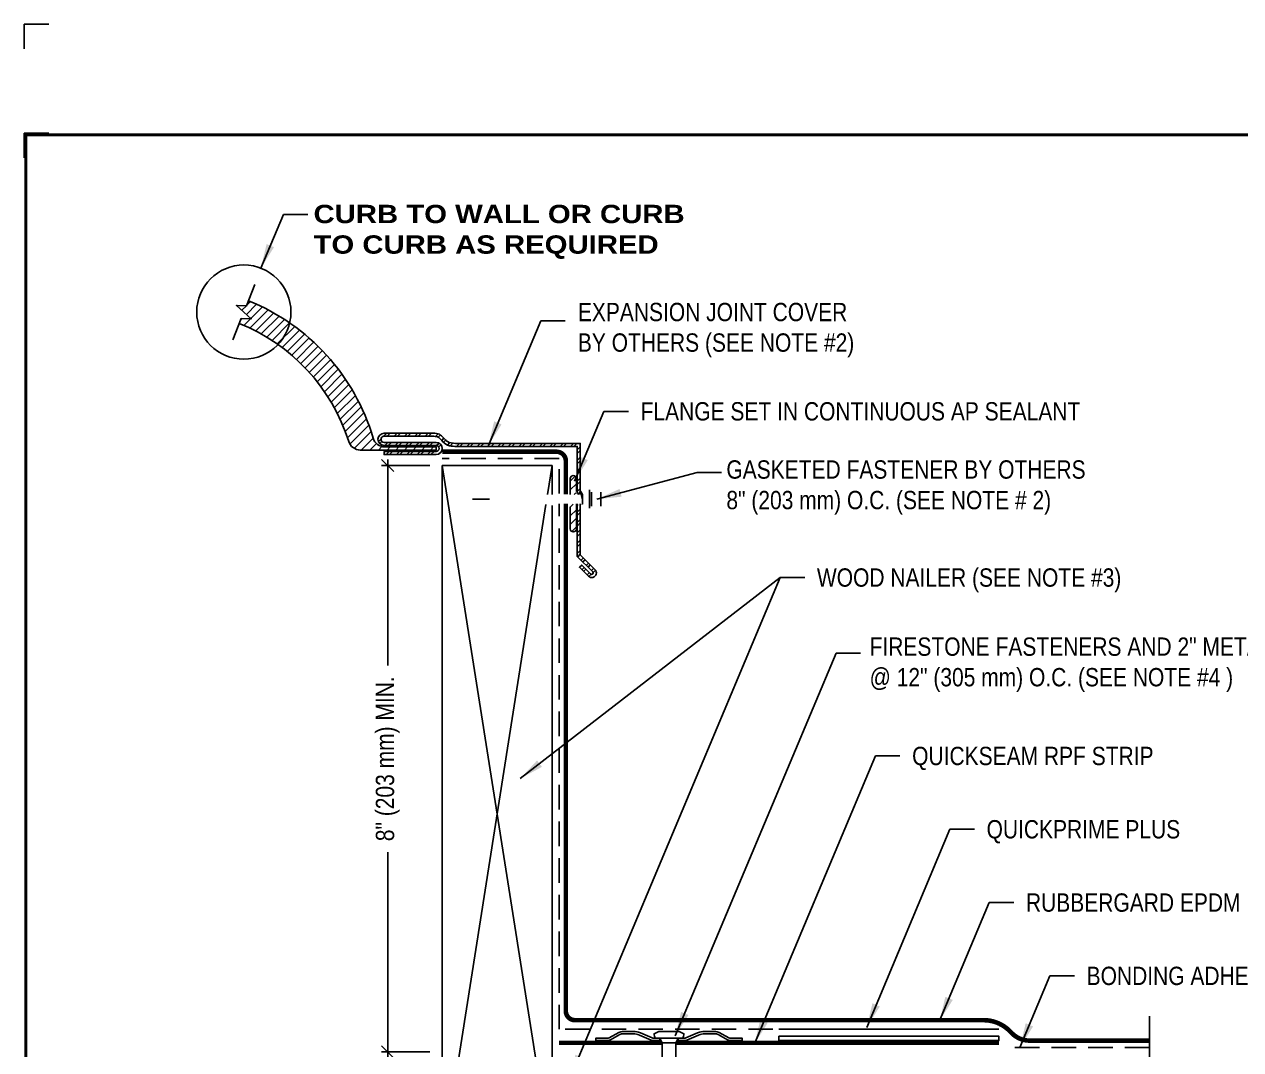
# Model space of a CAD drawing. Header units: inches. Extents: x 277.4 to 297.5, y -1.8 to 14.9.
# Drawn here: x 277.45 to 289.89, y 4.45 to 14.94 of the extents above; entities that cross this region are included whole.
import ezdxf
from ezdxf.enums import TextEntityAlignment as Align

# ---------------------------------------------------------------- set-up
doc = ezdxf.new("R2010")
doc.units = ezdxf.units.IN
doc.header["$MEASUREMENT"] = 0
doc.linetypes.add('HIDDEN', pattern=[0.375, 0.25, -0.125])
doc.layers.get('0').update_dxf_attribs({"linetype": 'CONTINUOUS'})
doc.layers.get('DEFPOINTS').update_dxf_attribs({"linetype": 'CONTINUOUS'})
for name, color, linetype in [('FSBP-ACCESSORY-FIRESTONE', 7, 'CONTINUOUS'), ('FSBP-ACCESSORY-OTHER', 7, 'CONTINUOUS'), ('FSBP-ADHESIVE', 1, 'HIDDEN'), ('FSBP-ANNO-NOTE', 7, 'CONTINUOUS'), ('FSBP-INSULATION', 7, 'CONTINUOUS'), ('FSBP-MEMBRANE', 7, 'CONTINUOUS'), ('FSBP-SEALANTS', 1, 'CONTINUOUS'), ('FSBP-TTLB-BORDER', 7, 'CONTINUOUS'), ('FSBP-TTLB-TEXT', 7, 'CONTINUOUS'), ('FSBP-WOOD', 7, 'CONTINUOUS')]:
    doc.layers.add(name, color=color, linetype=linetype)
doc.styles.add('FSBP_ARIAL', font='arial.ttf')
doc.styles.add('FSBP_ARIAL_BOLD', font='')
doc.styles.add('FSBP_ARIAL_NAR', font='ARIALN.TTF')
doc.styles.get('FSBP_ARIAL_BOLD').set_extended_font_data('Arial Black')
doc.linetypes.add('ZIGZAG', pattern='A,0.0001,-0.2,[131,ltypeshp.shx,S=0.2,R=0,X=-0.2,Y=0],-0.4,[131,ltypeshp.shx,S=0.2,R=180,X=0.2,Y=0],-0.2', length=0.8001)
doc.dimstyles.new('FSBP-DIM', dxfattribs={"dimtxt": 0.1875, "dimasz": 0.125, "dimexe": 0.0625, "dimexo": 0.125, "dimgap": 0.125, "dimtad": 0, "dimdec": 0, "dimzin": 1, "dimdsep": 46, "dimlunit": 4, "dimtxsty": 'FSBP_ARIAL_NAR', "dimblk": 'OBLIQUE', "dimcen": 0.09375, "dimdle": 0.0625, "dimclrd": 256, "dimclre": 256, "dimclrt": 256, "dimadec": 0, "dimazin": 0, "dimtfac": 1, "dimtdec": 0, "dimtmove": 1, "dimatfit": 3, "dimfxl": 1, "dimtolj": 1, "dimtzin": 0, "dimlwd": -1, "dimlwe": -1, "dimarcsym": 0})
doc.dimstyles.new('FSBP-LEADER', dxfattribs={"dimtxt": 0.1875, "dimasz": 0.25, "dimexe": 0.0625, "dimexo": 0.125, "dimgap": 0.125, "dimtad": 0, "dimtih": 1, "dimtoh": 1, "dimdec": 4, "dimzin": 0, "dimdsep": 46, "dimlunit": 4, "dimtxsty": 'FSBP_ARIAL_NAR', "dimcen": 0.09375, "dimclrd": 256, "dimclre": 256, "dimclrt": 256, "dimadec": 0, "dimazin": 0, "dimtfac": 1, "dimtdec": 4, "dimtofl": 0, "dimtmove": 0, "dimatfit": 3, "dimfxl": 1, "dimtolj": 1, "dimtzin": 0, "dimlwd": -1, "dimlwe": -1, "dimarcsym": 0})

# ---------------------------------------------------------------- blocks, each defined once
blk = doc.blocks.new('_OBLIQUE')
at = {"color": 0, "linetype": 'ByBlock'}
blk.add_line((-0.5, -0.5), (0.5, 0.5), dxfattribs=at)
blk = doc.blocks.new('*D7')
at = {"layer": 'DEFPOINTS', "color": 0, "transparency": 16777216}
for p in [(281.7224308463518, 10.42483083634662), (281.1649833838015, 4.424830836346672), (281.7224308463518, 4.424830836346672)]:
    blk.add_point(p, dxfattribs=at)
at = {"layer": 'FSBP-ANNO-NOTE', "transparency": 16777216}
for p, q in [((281.1649833838015, 10.48733083634662), (281.1649833838015, 8.380087487096985)), ((281.5974308463518, 10.42483083634662), (281.1024833838015, 10.42483083634662)), ((281.1649833838015, 4.362330836346672), (281.1649833838015, 6.469574185596302)), ((281.5974308463518, 4.424830836346672), (281.1024833838015, 4.424830836346672))]:
    blk.add_line(p, q, dxfattribs=at)
at = {"layer": 'FSBP-ANNO-NOTE', "transparency": 16777216, "xscale": 0.125, "yscale": 0.125, "zscale": 0.125}
for p, rotation in [((281.1649833838015, 10.42483083634662), 90), ((281.1649833838015, 4.424830836346672), 270)]:
    blk.add_blockref('_OBLIQUE', p, dxfattribs=dict(at, rotation=rotation))
at = {"layer": 'FSBP-ANNO-NOTE', "transparency": 16777216, "insert": (281.1649833838015, 7.424830836346689), "char_height": 0.1875, "attachment_point": 5, "rotation": 90, "style": 'FSBP_ARIAL_NAR'}
blk.add_mtext('\\A1;8" (203 mm) MIN.', dxfattribs=at)
blk = doc.blocks.new('TTLB-EPDM_2')
at = {"layer": 'DEFPOINTS', "linetype": 'Continuous', "ltscale": 1.75}
blk.add_lwpolyline([(-0.015625, 13.88083333333333), (-0.015625, 14.13083333333333), (0.234375, 14.13083333333333)], dxfattribs=at)
at = {"layer": 'DEFPOINTS', "color": 1}
blk.add_lwpolyline([(0.234375, 13.015625), (-0.015625, 13.015625), (-0.015625, 12.765625)], dxfattribs=at)
at = {"layer": 'FSBP-TTLB-BORDER', "const_width": 0.03125}
blk.add_lwpolyline([(20, 0), (20, 13), (0, 13), (0, 0)], dxfattribs=at)
at = {"layer": 'FSBP-TTLB-TEXT'}
for tag, height, style, p in [('MAXIMUM_WARRANTY', 0.1875, 'FSBP_ARIAL_BOLD', (18.03987100774941, 0.2240244307510579)), ('ACCPT_SYSTEMS', 0.21875, 'FSBP_ARIAL', (12.49438170418193, -1.23218745252656))]:
    blk.add_attdef(tag, text='', height=height, dxfattribs=dict(at, style=style)).set_placement(p, align=Align.MIDDLE_LEFT)
for tag, height, style, p in [('DETAIL_DESCP_LINE_1', 0.21875, 'FSBP_ARIAL_BOLD', (10.33118450231211, -0.2831249841755152)), ('DETAIL_DESCP_LINE_2', 0.21875, 'FSBP_ARIAL_BOLD', (10.33118450231211, -0.6812499208775904)), ('ISSUE_REV_DATE', 0.21875, 'FSBP_ARIAL', (16.84069633627263, -0.7282559425942452)), ('DETAIL_NUMBER', 0.4375, 'FSBP_ARIAL', (18.91941590748775, -0.8931630692489421))]:
    blk.add_attdef(tag, text='', height=height, dxfattribs=dict(at, style=style)).set_placement(p, align=Align.MIDDLE_CENTER)
blk = doc.blocks.new('FSBP_AG_FASTENER')
at = {"layer": 'FSBP-ACCESSORY-FIRESTONE'}
for points in [[(-0.25, -0.09375), (-0.25, 0.09375)], [(-0.125, 0.09375), (-0.125, -0.09375)], [(-0.09375, 0.125), (-0.09375, -0.125)], [(0.004680429791221741, 0.06249999999999289), (0, 0.07107394473515427)], [(0, 0.06249999999999289), (-2.842170943040401e-14, -0.0625), (0.02558858882824211, -0.109375), (0.03125, -0.0625)], [(2.842170943040401e-14, 0.01100984546043549), (0.02558858882824211, -0.109375)], [(1.267965214895611, 2.131628207280301e-14), (1.5, 0)]]:
    blk.add_lwpolyline(points, dxfattribs=at)
blk = doc.blocks.new('FSBP_AP_FASTENER_02')
at = {"layer": 'FSBP-ACCESSORY-FIRESTONE'}
for p, q in [((-0.125, 0), (-0.09375, -0.0625)), ((0.09375, -0.0625), (0.125, 0)), ((-0.09375, -0.0625), (-0.09375, -0.3125)), ((-0.09375, -0.0625), (0.09375, -0.0625)), ((0.09375, -0.0625), (0.09375, -0.3125)), ((-0.09375, -0.3125), (-0.0703125, -0.3325892857142776)), ((-0.0703125, -0.3641565527315151), (-0.0703125, -0.3957238197487527)), ((-0.0703125, -0.4272910867660471), (-0.0703125, -0.4588583537832847)), ((-0.0703125, -0.4904256208005222), (-0.0703125, -0.5219928878178166)), ((0.0703125, -0.3440672670172376), (0.0703125, -0.3756345340344751)), ((0.0703125, -0.4072018010517695), (0.0703125, -0.4387690680690071)), ((0.0703125, -0.4703363350862446), (0.0703125, -0.501903602103539)), ((-0.0703125, -0.5535601548350542), (-0.0703125, -0.5851274218523486)), ((-0.0703125, -0.6166946888695861), (-0.0703125, -0.6482619558868237)), ((0.0703125, -0.5334708691207766), (0.0703125, -0.5650381361380141)), ((0.0703125, -0.5966054031553085), (0.0703125, -0.6281726701725461)), ((0.0703125, -0.6597399371897836), (0.0703125, -0.691307204207078)), ((-0.0703125, -0.6798292229041181), (-0.0703125, -0.7113964899213556)), ((-0.0703125, -0.7429637569385932), (-0.0703125, -0.7745310239558876)), ((-0.0703125, -0.8060982909731251), (-0.0703125, -0.8376655579903627)), ((0.0703125, -0.7228744712243156), (0.0703125, -0.7544417382415531)), ((0.0703125, -0.7860090052588475), (0.0703125, -0.8175762722760851)), ((-0.0703125, -0.8692328250076571), (-0.0703125, -0.9008000920248946)), ((-0.0703125, -0.9323673590421322), (-0.0703125, -0.9639346260594266)), ((-0.0703125, -0.9955018930766641), (-0.0703125, -1.027069160093902)), ((0.0703125, -0.8491435392933226), (0.0703125, -0.880710806310617)), ((0.0703125, -0.9122780733278546), (0.0703125, -0.943845340345149)), ((0.0703125, -0.9754126073623866), (0.0703125, -1.006979874379624)), ((-0.0703125, -1.058636427111196), (-0.0703125, -1.090203694128434)), ((-0.0703125, -1.121770961145671), (-0.0703125, -1.153338228162966)), ((0.0703125, -1.038547141396919), (0.0703125, -1.070114408414156)), ((0.0703125, -1.101681675431394), (0.0703125, -1.133248942448688)), ((-0.0703125, -1.184905495180203), (-0.0703125, -1.216472762197441)), ((-0.0703125, -1.248040029214735), (-0.0703125, -1.279607296231973)), ((-0.0703125, -1.31117456324921), (-0.0703125, -1.342741830266505)), ((0.0703125, -1.164816209465926), (0.0703125, -1.196383476483163)), ((0.0703125, -1.227950743500458), (0.0703125, -1.259518010517695)), ((0.0703125, -1.291085277534933), (0.0703125, -1.322652544552227)), ((-0.0625, -1.498492581068092), (-0.0625, -1.35740939234654)), ((0, -1.545367581068092), (0.02460623630037162, -1.344965644303613)), ((0.0625, -1.498492581068092), (0.0625, -1.339552249489429)), ((0, -1.545367581068092), (-0.06250000000002842, -1.498492581068092)), ((0.0625, -1.498492581068092), (0, -1.545367581068092))]:
    blk.add_line(p, q, dxfattribs=at)
blk.add_lwpolyline([(0.1875, 0, 0.1250000000000271), (0.203125, 0.0625), (0.140625, 0.09375), (-0.140625, 0.09375), (-0.203125, 0.0625, 0.1250000000000271), (-0.1875, 0)], format="xyb", close=True, dxfattribs=at)
for points in [[(-0.109375, -0.3539532763657576), (-0.0703125, -0.3325892857142776), (0.0703125, -0.3125), (0.109375, -0.3227032763657576), (0.0703125, -0.3440672670172376), (-0.0703125, -0.3641565527315151)], [(-0.109375, -0.4170878104002895), (-0.0703125, -0.3957238197487527), (0.0703125, -0.3756345340344751), (0.109375, -0.3858378104002895), (0.0703125, -0.4072018010517695), (-0.0703125, -0.4272910867660471)], [(-0.109375, -0.4802223444347646), (-0.0703125, -0.4588583537832847), (0.0703125, -0.4387690680690071), (0.109375, -0.4489723444347646), (0.0703125, -0.4703363350862446), (-0.0703125, -0.4904256208005222)], [(-0.109375, -0.5433568784692966), (-0.0703125, -0.5219928878178166), (0.0703125, -0.501903602103539), (0.109375, -0.5121068784692966), (0.0703125, -0.5334708691207766), (-0.0703125, -0.5535601548350542)], [(-0.109375, -0.6064914125038285), (-0.0703125, -0.5851274218523486), (0.0703125, -0.5650381361380141), (0.109375, -0.5752414125038285), (0.0703125, -0.5966054031553085), (-0.0703125, -0.6166946888695861)], [(-0.109375, -0.6696259465383037), (-0.0703125, -0.6482619558868237), (0.0703125, -0.6281726701725461), (0.109375, -0.6383759465383037), (0.0703125, -0.6597399371897836), (-0.0703125, -0.6798292229041181)], [(-0.109375, -0.7327604805728356), (-0.0703125, -0.7113964899213556), (0.0703125, -0.691307204207078), (0.109375, -0.7015104805728356), (0.0703125, -0.7228744712243156), (-0.0703125, -0.7429637569385932)], [(-0.109375, -0.7958950146073676), (-0.0703125, -0.7745310239558876), (0.0703125, -0.7544417382415531), (0.109375, -0.7646450146073676), (0.0703125, -0.7860090052588475), (-0.0703125, -0.8060982909731251)], [(-0.109375, -0.8590295486418427), (-0.0703125, -0.8376655579903627), (0.0703125, -0.8175762722760851), (0.109375, -0.8277795486418427), (0.0703125, -0.8491435392933226), (-0.0703125, -0.8692328250076571)], [(-0.109375, -0.9221640826763746), (-0.0703125, -0.9008000920248946), (0.0703125, -0.880710806310617), (0.109375, -0.8909140826763746), (0.0703125, -0.9122780733278546), (-0.0703125, -0.9323673590421322)], [(-0.109375, -0.9852986167109066), (-0.0703125, -0.9639346260594266), (0.0703125, -0.943845340345149), (0.109375, -0.9540486167109066), (0.0703125, -0.9754126073623866), (-0.0703125, -0.9955018930766641)], [(-0.109375, -1.048433150745382), (-0.0703125, -1.027069160093902), (0.0703125, -1.006979874379624), (0.109375, -1.017183150745382), (0.0703125, -1.038547141396919), (-0.0703125, -1.058636427111196)], [(-0.109375, -1.111567684779914), (-0.0703125, -1.090203694128434), (0.0703125, -1.070114408414156), (0.109375, -1.080317684779914), (0.0703125, -1.101681675431394), (-0.0703125, -1.121770961145671)], [(-0.109375, -1.174702218814446), (-0.0703125, -1.153338228162966), (0.0703125, -1.133248942448688), (0.109375, -1.143452218814446), (0.0703125, -1.164816209465926), (-0.0703125, -1.184905495180203)], [(-0.109375, -1.237836752848978), (-0.0703125, -1.216472762197441), (0.0703125, -1.196383476483163), (0.109375, -1.206586752848978), (0.0703125, -1.227950743500458), (-0.0703125, -1.248040029214735)], [(-0.099609375, -1.29957619759773), (-0.0703125, -1.279607296231973), (0.0703125, -1.259518010517695), (0.099609375, -1.271116376169175), (0.0703125, -1.291085277534933), (-0.0703125, -1.31117456324921)], [(-0.0849609375, -1.352726280949355), (-0.0703125, -1.342741830266505), (0.0703125, -1.322652544552227), (0.0849609375, -1.328451727377967), (0.0703125, -1.338436178060817), (-0.0703125, -1.358525463775095)]]:
    blk.add_lwpolyline(points, close=True, dxfattribs=at)
blk.add_lwpolyline([(-0.09375, -0.3125), (0.09375, -0.3125)], dxfattribs=at)
blk = doc.blocks.new('FSBP_AP_FASTENER_W_2inPLATE_2')
blk.add_line((-0.125, 0.03125), (0.125, 0.03125))
at = {"layer": 'FSBP-ACCESSORY-FIRESTONE'}
for p, q in [((-0.125, 0), (-0.109375, 0)), ((0.125, 0), (0.109375, 0))]:
    blk.add_line(p, q, dxfattribs=at)
for points in [[(-1, 0), (-0.8440621258972669, 0, 0.125489241710454), (-0.7991697386460146, 0.01144729003925704), (-0.6692681354566616, 0.08230270996074296, -0.1254892417105026), (-0.6243757482053525, 0.09375), (-0.4888144254886129, 0.09375, -0.1015700823222099), (-0.4026445789244235, 0.07606297531646078), (-0.24285132786963, 0.007580153435810644, 0.1015700823222143), (-0.2059213936278184, 0), (-0.125, 0), (-0.125, 0.03125), (-0.2059213936278184, 0.03125, -0.1015700823222341), (-0.230541349789064, 0.03630343562389271), (-0.3903346008438575, 0.1047862575045144, 0.1015700823222067), (-0.4888144254886129, 0.125), (-0.6243757482053525, 0.125, 0.1254892417105185), (-0.6842322645404693, 0.109736946614305), (-0.8141338677297654, 0.0388815266928475, -0.1254892417104541), (-0.8440621258972669, 0.03125), (-1, 0.03125)], [(1, 0), (0.8440621258972669, 0, -0.125489241710454), (0.7991697386460146, 0.01144729003925704), (0.6692681354566616, 0.08230270996074296, 0.1254892417105026), (0.6243757482053525, 0.09375), (0.4888144254886129, 0.09375, 0.1015700823222099), (0.4026445789244235, 0.07606297531646078), (0.24285132786963, 0.007580153435810644, -0.1015700823222143), (0.2059213936278184, 0), (0.125, 0), (0.125, 0.03125), (0.2059213936278184, 0.03125, 0.1015700823222341), (0.230541349789064, 0.03630343562389271), (0.3903346008438575, 0.1047862575045144, -0.1015700823222067), (0.4888144254886129, 0.125), (0.6243757482053525, 0.125, -0.1254892417105185), (0.6842322645404693, 0.109736946614305), (0.8141338677297654, 0.0388815266928475, 0.1254892417104541), (0.8440621258972669, 0.03125), (1, 0.03125)]]:
    blk.add_lwpolyline(points, format="xyb", close=True, dxfattribs=at)
blk.add_blockref('FSBP_AP_FASTENER_02', (0, 0.03125), dxfattribs=at)

msp = doc.modelspace()

# ---------------------------------------------------------------- hatches: boundary and pattern name
at = {"layer": 'FSBP-ACCESSORY-OTHER'}
h = msp.add_hatch(dxfattribs=at)
h.set_pattern_fill('ANSI31', color=256, scale=0.5, style=0)
h.set_pattern_definition([(45, (43.30045804852801, -52.88512250970017), (-0.04419417382415922, 0.04419417382415922), [])])
h.paths.add_polyline_path([(279.7396764681371, 12.11052022007254), (279.7192541979945, 12.05978903106156), (279.6165223695864, 12.06324666202852), (279.7694716174644, 11.92587977120907), (279.6667397890564, 11.92933740217606), (279.6463175189138, 11.878606213165, -0.2240754030231031), (280.7654523596664, 10.67057633511132, 0.3270796573580123), (280.8846324674878, 10.58327384032961), (281.6599308463518, 10.58327384033007), (281.6599308463518, 10.61452384033004), (281.1364712553627, 10.61452384032998, -0.3326317592822386), (281.0165600550978, 10.70422080857881, 0.2293400466251189)])
h = msp.add_hatch(dxfattribs=at)
h.set_pattern_fill('ANSI32', color=256, scale=0.2, style=0)
h.set_pattern_definition([(45, (46.43688387349326, 91.15951035437486), (-0.05303300858899106, 0.05303300858899107), []), (45, (46.47223921249326, 91.15951035437486), (-0.05303300858899106, 0.05303300858899107), [])])
h.paths.add_polyline_path([(283.1353259343605, 10.03378586921585), (283.1308971157289, 10.03378586921585), (283.1266510573501, 9.998629619215805), (283.1074596157289, 10.03378586921585), (283.104535758343, 10.03378586921585), (283.1045357583431, 9.495373248337813), (283.2626220213273, 9.337286985353614, -1), (283.2405249344152, 9.315189898441574), (283.1494204661333, 9.406294366723486), (283.1266328452552, 9.383506745845466), (283.2177373135372, 9.292402277563525, 1), (283.2854096422054, 9.36007460623172), (283.1353259343605, 9.510158314076534)])
edge = h.paths.add_edge_path()
edge.add_line((283.1353259343605, 10.65116342435519), (281.8588610324445, 10.65116342435518))
edge.add_spline(control_points=[(281.8588610324444, 10.65116342435519), (281.828873686775, 10.65309535878795), (281.7605128348472, 10.65749950596214), (281.7140566535638, 10.75256194317285), (281.651721680863, 10.75443079930604), (281.6277717005313, 10.75514884033009)], knot_values=[0, 0, 0, 0, 0.08545389249289112, 0.1948055341662357, 0.263034534764969, 0.263034534764969, 0.263034534764969, 0.263034534764969], degree=3, periodic=0)
edge.add_line((281.627771700532, 10.75514884033007), (281.1277717005312, 10.75514884033007))
edge.add_arc((281.1277717005312, 10.69264884033007), 0.0625, 90, 270)
edge.add_line((281.1277717005312, 10.63014884033007), (281.6599308463518, 10.63014884033007))
edge.add_arc((281.6599308463518, 10.59889884033007), 0.03125, -90, 90, ccw=False)
edge.add_line((281.6599308463518, 10.56764884033007), (281.1277717005312, 10.56764884033008))
edge.add_line((281.1277717005312, 10.56764884033008), (281.1277717005313, 10.53639884033008))
edge.add_line((281.1277717005312, 10.53639884033008), (281.6599308463518, 10.53639884033007))
edge.add_arc((281.6599308463518, 10.59889884033005), 0.06249999999998579, 270, 450)
edge.add_line((281.6599308463518, 10.66139884033004), (281.1277717005312, 10.66139884033007))
edge.add_arc((281.1277717005312, 10.69264884033007), 0.03125, 90, 270, ccw=False)
edge.add_line((281.1277717005312, 10.72389884033007), (281.627303305951, 10.72389884033007))
edge.add_spline(control_points=[(281.6273032167716, 10.72389884033008), (281.6271473905134, 10.72390351569962), (281.6269913909233, 10.72390819327572), (281.6268352194189, 10.72391287543184)], knot_values=[0.2625896314493308, 0.2625896314493308, 0.2625896314493308, 0.2625896314493308, 0.263034534764983, 0.263034534764983, 0.263034534764983, 0.263034534764983], degree=3, periodic=0)
edge.add_spline(control_points=[(281.6273032167716, 10.72389884033008), (281.6302433052863, 10.72381062669754), (281.6331216891186, 10.7237231985815), (281.6565331961792, 10.72286765010162), (281.6720933957471, 10.72079710259598), (281.6916309275841, 10.71004396946532), (281.7038571947737, 10.69653410759642), (281.7330684003364, 10.66341277150644), (281.7533788649656, 10.64340675562494), (281.8027816234768, 10.62359981743913), (281.8278701006585, 10.62180712303953), (281.8506024664475, 10.62037324834662)], knot_values=[0.005875188732929193, 0.005875188732929193, 0.005875188732929193, 0.005875188732929193, 0.0142695065051292, 0.0142695065051292, 0.075883273659899, 0.075883273659899, 0.1374970408146688, 0.1374970408146688, 0.1991108079694386, 0.1991108079694386, 0.2625896314493308, 0.2625896314493308, 0.2625896314493308, 0.2625896314493308], degree=3, periodic=0)
edge.add_line((281.8506024664883, 10.62037324834392), (283.104535758343, 10.62037324833781))
edge.add_line((283.1045357583431, 10.62037324833781), (283.104535758343, 10.13932245802832))
edge.add_line((283.104535758343, 10.13932245802832), (283.1109699380723, 10.12753586921585))
edge.add_line((283.1109699380724, 10.12753586921585), (283.1344074380723, 10.12753586921585))
edge.add_line((283.1344074380723, 10.12753586921585), (283.1353259343605, 10.13514077763951))
edge.add_line((283.1353259343605, 10.13514077763951), (283.1353259343605, 10.65116342435519))
at = {"layer": 'FSBP-SEALANTS'}
h = msp.add_hatch(dxfattribs=at)
h.set_pattern_fill('ANSI31', color=256, scale=0.5, style=0)
h.set_pattern_definition([(45, (46.43688387349326, 91.15951035437486), (-0.04419417382415922, 0.04419417382415922), [])])
h.paths.add_polyline_path([(283.0947596909364, 10.03378586921585), (283.0840221157289, 10.03378586921585), (283.0797760573502, 9.998629619215805), (283.0605846157289, 10.03378586921585), (283.0371471157289, 10.03378586921588), (283.0329010573501, 9.998629619215762), (283.031378107085, 10.00141946800944), (283.031378107085, 9.77550838468106, 0.9383693217708047), (283.0947596909364, 9.77550838468106)])
h.paths.add_polyline_path([(283.0947596909364, 10.29130150114878, 0.9383693217705631), (283.031378107085, 10.29130150114878), (283.0313781070851, 10.12753586921585), (283.0406574380723, 10.12753586921585), (283.0449034964512, 10.16269211921578), (283.0640949380724, 10.12753586921588), (283.0875324380723, 10.12753586921586), (283.0917784964511, 10.16269211921586), (283.0947596909363, 10.15723095477134)])

# ---------------------------------------------------------------- linework, layer by layer
at = {"layer": 'FSBP-ACCESSORY-OTHER', "linetype": 'Continuous'}
msp.add_lwpolyline([(279.5792157741596, 11.71191802070028), (279.6667397890564, 11.92933740217605), (279.7694716174644, 11.92587977120907), (279.6165223695864, 12.0632466620285), (279.7192541979945, 12.05978903106156), (279.8067782128913, 12.27720841253732)], dxfattribs=at)
at = {"layer": 'FSBP-ACCESSORY-OTHER'}
for points in [[(279.6463175189138, 11.87860621316501, -0.2240754030231105), (280.7654523596664, 10.67057633511132, 0.3270796573579494), (280.8846324674878, 10.58327384032961), (281.6599308463518, 10.58327384033007), (281.6599308463518, 10.61452384033004), (281.1364712553627, 10.61452384032998, -0.3326317592822386), (281.0165600550978, 10.70422080857881, 0.2293400466251255), (279.739676468137, 12.11052022007256)], [(281.6277717005312, 10.75514884033007), (281.1277717005312, 10.75514884033007, 0.9999999999999999), (281.1277717005312, 10.63014884033007), (281.6599308463518, 10.63014884033007, -0.9999999999999999), (281.6599308463518, 10.56764884033007), (281.1277717005312, 10.56764884033007), (281.1277717005312, 10.53639884033009), (281.6599308463518, 10.53639884033007, 0.9999999999999999), (281.6599308463518, 10.66139884033004), (281.1277717005312, 10.66139884033007, -0.9999999999999999), (281.1277717005312, 10.72389884033007), (281.6273032167719, 10.72389884033007)], [(283.1045357583431, 10.03378586921585), (283.1045357583431, 9.495373248337813), (283.2626220213273, 9.337286985353614, -0.9999999999999999), (283.2405249344152, 9.315189898441588), (283.1494204661333, 9.4062943667235), (283.1266328452552, 9.383506745845466), (283.2177373135372, 9.292402277563525, 1.00000000000021), (283.2854096422054, 9.360074606231706), (283.1353259343605, 9.510158314076563), (283.1353259343605, 10.03378586921588)]]:
    msp.add_lwpolyline(points, format="xyb", dxfattribs=at)
for points in [[(283.1045357583431, 10.13932245802815), (283.1045357583431, 10.62037324833781), (281.8506024664908, 10.62037324834392)], [(281.8588610324444, 10.65116342435519), (283.1353259343605, 10.65116342435519), (283.1353259343605, 10.13514077763963)]]:
    msp.add_lwpolyline(points, dxfattribs=at)
msp.add_open_spline([(281.8506024664475, 10.62037324834662), (281.8278701006585, 10.62180712303953), (281.8027816234768, 10.62359981743913), (281.7533788649656, 10.64340675562494), (281.7330684003364, 10.66341277150644), (281.7038571947737, 10.69653410759642), (281.6916309275841, 10.71004396946532), (281.6720933957471, 10.72079710259598), (281.6565331961792, 10.72286765010162), (281.6329729083438, 10.72372863561574), (281.6299379934497, 10.72381985159583), (281.6268352194189, 10.72391287543184)], degree=3, knots=[0.005875188732929183, 0.005875188732929183, 0.005875188732929183, 0.005875188732929183, 0.06935401221282139, 0.06935401221282139, 0.1309677793675912, 0.1309677793675912, 0.192581546522361, 0.192581546522361, 0.2541953136771308, 0.2541953136771308, 0.263034534764983, 0.263034534764983, 0.263034534764983, 0.263034534764983], dxfattribs=at)
msp.add_spline([(281.8588610324444, 10.65116342435519), (281.7754327850736, 10.66965924233736), (281.6950496357312, 10.74379648559909), (281.6277717005313, 10.75514884033009)], degree=3, dxfattribs=at)
at = {"layer": 'FSBP-ADHESIVE', "linetype": 'HIDDEN'}
for p, q in [((282.9177433463518, 10.49514333634659), (281.7224308463518, 10.49514333634659)), ((282.9177433463518, 10.13802624790389), (282.9177433463518, 10.49514333634659)), ((282.9177433463517, 4.656393336346611), (282.9177433463518, 10.03378586921589)), ((285.1052433463517, 4.656393336346611), (282.9177433463517, 4.656393336346611)), ((288.9577707228772, 4.471705836346615), (287.5550488371526, 4.471705836346615))]:
    msp.add_line(p, q, dxfattribs=at)
at = {"layer": 'FSBP-ADHESIVE', "linetype": 'ZIGZAG', "ltscale": 0.17}
msp.add_line((285.1677433463517, 4.656393336346611), (287.4177433463517, 4.656393336346611), dxfattribs=at)
at = {"layer": 'FSBP-ANNO-NOTE'}
msp.add_circle((279.6929969935254, 11.99456321661879), 0.4818112369395674, dxfattribs=at)
at = {"layer": 'FSBP-INSULATION', "linetype": 'Continuous'}
msp.add_lwpolyline([(288.9577707228772, 3.299830836346615), (288.9577707228772, 3.768580836346615), (289.0865587269141, 3.815455836346615), (288.8289827188403, 3.909205836346615), (288.9577707228772, 3.956080836346615), (288.9577707228772, 4.791080836346595)], dxfattribs=at)
at = {"layer": 'FSBP-MEMBRANE', "const_width": 0.046875}
for points in [[(282.9871183463517, 10.12821468180599), (282.9871183463517, 10.44926343584157), (282.9871183463518, 10.47170583634662), (282.9871183463518, 10.47170583634662, 0.414213562373095), (282.8933683463518, 10.56545583634662), (281.7224308463517, 10.56545583634662)], [(288.9577707228772, 4.541080836346595), (287.9064263898217, 4.541080836346595), (287.730359236945, 4.541080836346595, -0.198912367379672), (287.5535825416483, 4.614304141049985), (287.5275783034068, 4.640308379291554, 0.1989123673796738), (287.2624132604618, 4.750143336346611), (283.0808683463517, 4.750143336346611, -0.414213562373095), (282.9871183463517, 4.843893336346611), (282.9871183463517, 10.03378586921588)]]:
    msp.add_lwpolyline(points, format="xyb", dxfattribs=at)
at = {"layer": 'FSBP-MEMBRANE', "const_width": 0.045}
for points in [[(282.9177433463517, 4.518580836346615), (283.9724308463517, 4.518580836346615)], [(284.1130558463517, 4.518580836346615), (287.4177433463517, 4.518580836346615)]]:
    msp.add_lwpolyline(points, dxfattribs=at)
at = {"layer": 'FSBP-MEMBRANE'}
msp.add_lwpolyline([(285.1677433463517, 4.541080836346595), (287.4177433463517, 4.541080836346595), (287.4177433463517, 4.586080836346611), (285.1677433463517, 4.586080836346611)], close=True, dxfattribs=at)
at = {"layer": 'FSBP-SEALANTS'}
for points in [[(283.031378107085, 10.12753586921586), (283.031378107085, 10.29130150114878, -0.9383693217705664), (283.0947596909364, 10.29130150114878), (283.0947596909364, 10.15723095477135)], [(283.0947596909364, 10.03378586921585), (283.0947596909364, 9.77550838468106, -0.9383693217708103), (283.031378107085, 9.77550838468106), (283.031378107085, 10.00141946800963)]]:
    msp.add_lwpolyline(points, format="xyb", dxfattribs=at)
at = {"layer": 'FSBP-WOOD'}
for points in [[(282.7464957431042, 3.939086490247945), (281.7224308463518, 10.42483083634662)], [(282.8474308463518, 10.12753586921585), (282.8474308463518, 10.42483083634662), (281.7224308463518, 10.42483083634662), (281.7224308463518, 3.299830836346615), (282.8474308463518, 3.299830836346615), (282.8474308463518, 3.831957642308538)], [(282.8474308463518, 10.42483083634662), (282.8004895357522, 10.12753586921584)], [(282.7842617623516, 10.02475997101224), (281.8261414430206, 3.956664615247945)], [(282.8474308463518, 3.939086490247945), (282.8474308463518, 10.01543573991033)]]:
    msp.add_lwpolyline(points, dxfattribs=at)

# ---------------------------------------------------------------- block references
at = {"ltscale": 1.75}
msp.add_blockref('TTLB-EPDM_2', (277.4627011304549, 0.8076288297690155), dxfattribs=at)
at = {"layer": 'FSBP-ACCESSORY-FIRESTONE', "linetype": 'Continuous', "xscale": 0.75, "yscale": 0.75, "zscale": 0.75, "rotation": 180}
msp.add_blockref('FSBP_AG_FASTENER', (283.1578449380723, 10.08066086921585), dxfattribs=at)
at = {"layer": 'FSBP-ACCESSORY-FIRESTONE', "xscale": 0.75, "yscale": 0.75, "zscale": 0.75}
msp.add_blockref('FSBP_AP_FASTENER_W_2inPLATE_2', (284.0427433463518, 4.541080836346595), dxfattribs=at)

# ---------------------------------------------------------------- texts
at = {"layer": 'FSBP-ANNO-NOTE', "style": 'FSBP_ARIAL_NAR'}
for s, p in [('FLANGE SET IN CONTINUOUS AP SEALANT', (283.7522602536102, 10.97904681188361)), ('WOOD NAILER (SEE NOTE #3)', (285.5561425441866, 9.278655664813428)), ('QUICKSEAM RPF STRIP', (286.5304219151818, 7.453264517743236)), ('QUICKPRIME PLUS', (287.2920103268198, 6.703264517743236)), ('RUBBERGARD EPDM MEMBRANE', (287.6950245787309, 5.953264517743236)), ('BONDING ADHESIVE (SEE NOTE #5)', (288.3155886123499, 5.203264517743236))]:
    msp.add_text(s, height=0.1875, dxfattribs=at).set_placement(p, align=Align.MIDDLE_LEFT)
at = {"layer": 'FSBP-ANNO-NOTE', "char_height": 0.1875, "attachment_point": 1}
for s, width, heights, insert, style in [('CURB TO WALL OR CURB TO CURB AS REQUIRED', 4.215862026929244, [0.6165841711138851], (280.405857016267, 13.09196375975444), 'FSBP_ARIAL_BOLD'), ('EXPANSION JOINT COVER \\PBY OTHERS (SEE NOTE #2)', 2.887248834602588, [0.5768949455671224], (283.1102805262017, 12.0890025373792), 'FSBP_ARIAL_NAR'), ('GASKETED FASTENER BY OTHERS\\P8" (203 mm) O.C. (SEE NOTE # 2)', 3.726324928127724, [0.5768949455671224], (284.6299803220463, 10.4776793361998), 'FSBP_ARIAL_NAR'), ('FIRESTONE FASTENERS AND 2" METAL PLATE \\P@ 12" (305 mm) O.C. (SEE NOTE #4 )', 4.958682425040024, [0.6600709750418898], (286.0950617993112, 8.66545889875124), 'FSBP_ARIAL_NAR')]:
    msp.add_mtext_dynamic_manual_height_columns(s, width=width, gutter_width=5, heights=heights, dxfattribs=dict(at, insert=insert, style=style))

# ---------------------------------------------------------------- dimensions: what is measured, and where the dimension line sits
at = {"layer": 'FSBP-ANNO-NOTE'}
dim = msp.add_linear_dim(base=(281.1649833838015, 4.424830836346672), p1=(281.7224308463518, 10.42483083634662), p2=(281.7224308463518, 4.424830836346672), angle=90, text='8" (203 mm) MIN.', dimstyle='FSBP-DIM', dxfattribs=at)
dim.commit()
dim.dimension.update_dxf_attribs({"geometry": '*D7', "text_midpoint": (281.1649833838015, 7.424830836346689)})

# ---------------------------------------------------------------- leaders
for points in [[(279.8669232597706, 12.44388684380885), (280.0976095255372, 12.9929137668174), (280.3476095255372, 12.9929137668174)], [(282.1949984167047, 10.63095132553059), (282.7302469719958, 11.90482806188362), (282.9802469719958, 11.90482806188362)], [(283.07763873479, 10.26595589596621), (283.3772602536102, 10.97904681188361), (283.6272602536102, 10.97904681188361)], [(283.3056176874322, 10.08066086921585), (284.3300240921605, 10.35404681188362), (284.5800240921605, 10.35404681188362)], [(282.5203644327956, 7.221331585589354), (285.1811425441866, 9.278655664813428)], [(283.0263585081096, 4.150329341856171), (285.1811425441866, 9.278655664813428), (285.4311425441866, 9.278655664813428)], [(284.1071890887364, 4.588471129385297), (285.7524076632707, 8.504045767743236), (286.0024076632707, 8.504045767743236)], [(284.9182631241679, 4.508860861780619), (286.1554219151818, 7.453264517743236), (286.4054219151818, 7.453264517743236)], [(286.0653085350328, 4.676237843606941), (286.9170103268198, 6.703264517743236), (287.1670103268198, 6.703264517743236)], [(286.8113917274641, 4.742732419769567), (287.3200245787309, 5.953264517743236), (287.5700245787309, 5.953264517743236)], [(287.6332074378972, 4.471705836346558), (287.9405886123499, 5.203264517743236), (288.1905886123499, 5.203264517743236)]]:
    msp.add_leader(points, dimstyle='FSBP-LEADER', dxfattribs=at)

doc.saveas('drawing.dxf')
